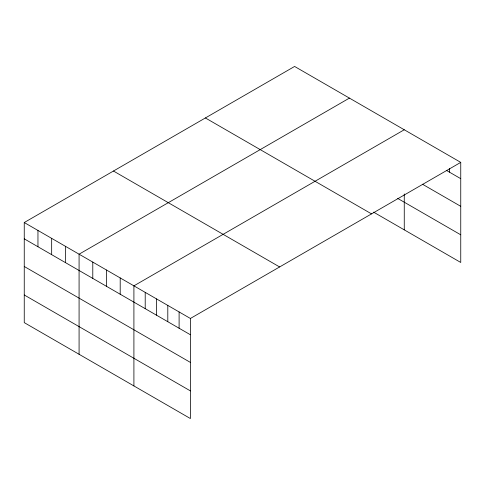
<?xml version="1.0" encoding="UTF-8"?>
<svg xmlns="http://www.w3.org/2000/svg" width="485" height="485" viewBox="0 0 485 485"><rect width="100%" height="100%" fill="white"/><g stroke="black" fill="none" stroke-linecap="round" stroke-linejoin="round"><path stroke-width="0.73" d="M460.75 162.378L190.399 318.463L190.399 418.549L24.25 322.622L24.25 222.536L294.601 66.451L460.75 162.378L460.75 262.464L373.583 212.139M349.43 98.103L79.079 254.188L79.079 354.28M404.26 129.762L133.908 285.847L133.908 385.933M446.315 170.338L460.75 178.674M422.459 184.221L460.75 206.325M397.73 198.432L460.75 234.813M205.385 117.958L371.534 213.885M113.466 171.029L279.615 266.95M24.25 222.536L190.399 318.463M24.25 238.832L190.399 334.759M24.25 266.483L190.399 362.41M24.25 294.971L190.399 390.898M449.45 168.447L449.45 172.151M404.26 193.951L404.26 229.848M179.104 311.94L179.104 328.236M167.804 305.417L167.804 321.713M156.503 298.893L156.503 315.189M145.209 292.37L145.209 308.666M120.201 277.929L120.201 294.231M106.494 270.018L106.494 286.32M92.787 262.106L92.787 278.402M65.372 246.277L65.372 262.573M51.665 238.365L51.665 254.661M37.957 230.448L37.957 246.75"/></g></svg>
